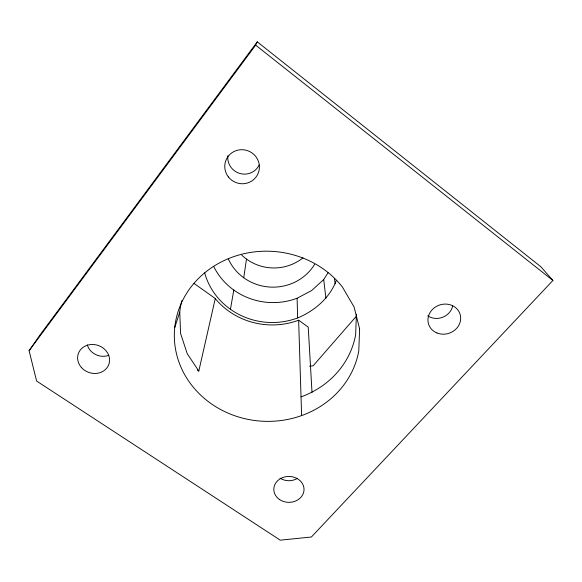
<?xml version="1.0" encoding="UTF-8"?>
<svg xmlns="http://www.w3.org/2000/svg" width="582" height="582" viewBox="0 0 582 582"><rect width="100%" height="100%" fill="white"/><g stroke="black" fill="none" stroke-linecap="round" stroke-linejoin="round"><path stroke-width="0.87" d="M356.402 314.185L355.667 334.65A88.777 81.866 3 0 1 301.032 396.88M243.742 277.76L246.499 259.092M230.45 309.297L233.797 290.04M197.313 370.043L198.811 371.069L215.275 298.522L194.032 283.434M204.668 272.834A69.382 65.722 3.3 0 0 297.657 317.947C314.6 310.875 329.827 297.926 336.294 280.429M174.731 327.579L179.751 312.098A88.777 81.866 3 0 1 181.853 300.603M29.1 350.699L255.665 45.134L257.259 41.831L540.889 266.767L552.9 280.473L311.385 537.011L280.262 540.169L36.601 381.035L29.1 350.699L40.442 334.374L257.259 41.831M213.849 266.738A65.257 62.238 3.5 0 0 297.096 298.239L311.646 290.556L323.701 279.549L328.073 272.711M356.49 316.07L313.145 365.816L309.573 366.209M215.275 298.522L215.602 299.032A72.081 68.283 3.3 0 0 298.639 320.202L308.227 327.113L312.01 392.384M255.665 45.134L552.9 280.473M198.811 371.069L187.251 353.732L180.566 333.435L179.751 312.098M334.424 278.72L335.217 283.856M323.701 279.549L325.92 298.26M298.639 320.202L301.614 415.599M297.096 298.239L297.657 317.947M108.812 355.296A15.467 13.772 19.6 0 1 87.285 344.857M302.96 257.841A45.287 43.475 3.6 0 1 241.748 255.105M314.658 264.279A48.335 46.094 3.5 0 1 270.041 287.064A48.335 46.094 3.5 0 1 228.428 259.15M259.172 165.004A16.558 16.216 24.9 0 1 227.853 155.721M452.665 306.023A15.772 14.332 -18.4 0 1 427.712 315.844M297.577 478.244A14.492 12.542 0.4 0 1 280.015 478.106M359.618 328.852L358.781 351.048A92.88 85.074 2.9 0 1 228.922 413.496A92.88 85.074 2.9 0 1 195.225 281.914A92.88 85.074 2.9 0 1 342.369 286.955L354.067 306.969L359.618 328.852M81.545 367.649A16.18 14.288 19.1 0 0 108.718 364.71A16.18 14.288 19.1 0 0 90.501 344.573A16.18 14.288 19.1 0 0 81.545 367.649M228.391 176.928A17.373 16.965 22.4 0 0 258.11 173.436A17.373 16.965 22.4 0 0 239.74 149.821A17.373 16.965 22.4 0 0 228.391 176.928M436.958 332.977A16.514 14.906 -17.9 0 0 460.66 317.379A16.514 14.906 -17.9 0 0 435.336 307.063A16.514 14.906 -17.9 0 0 436.958 332.977M279.556 499.545A15.117 12.957 0.5 0 0 303.877 491.281A15.117 12.957 0.5 0 0 283.31 477.342A15.117 12.957 0.5 0 0 279.556 499.545"/></g></svg>
